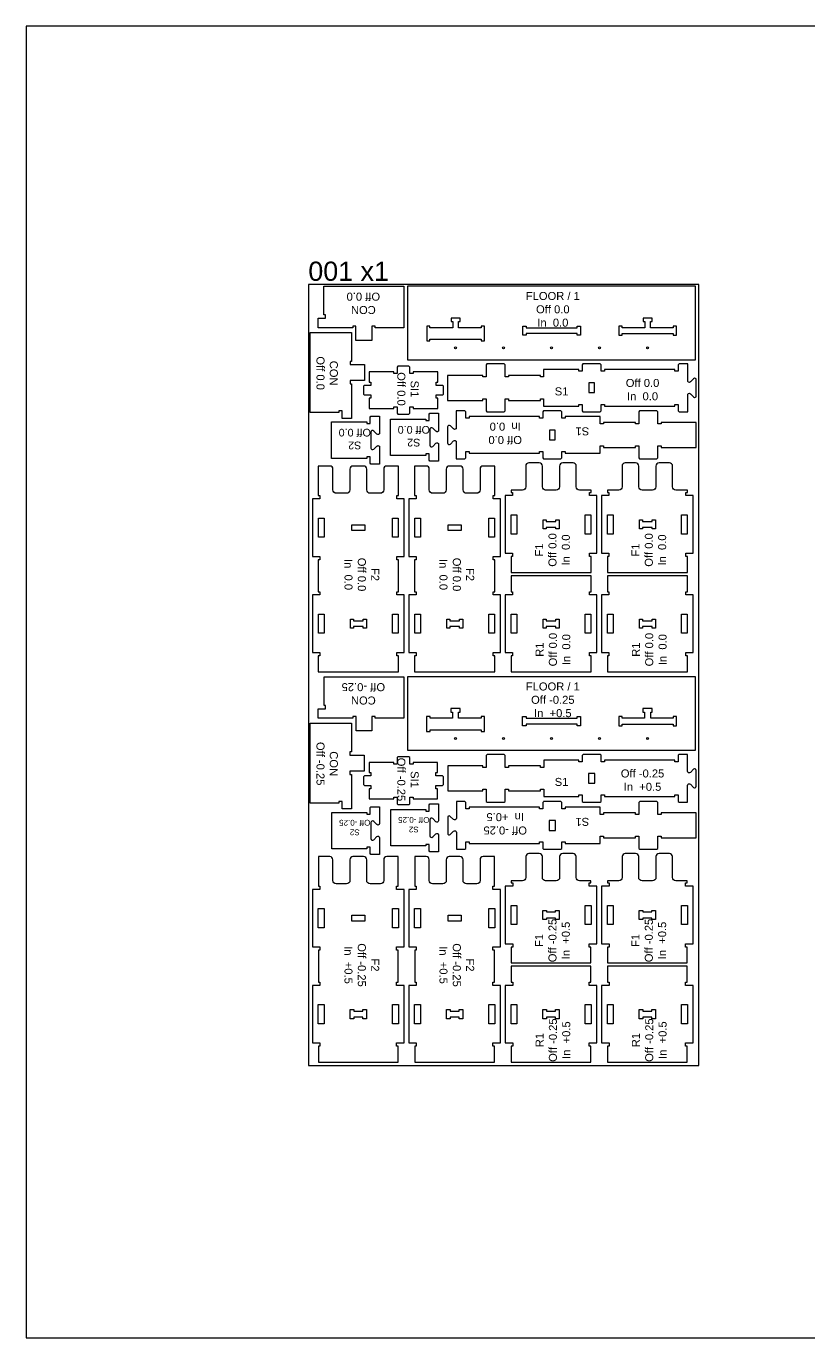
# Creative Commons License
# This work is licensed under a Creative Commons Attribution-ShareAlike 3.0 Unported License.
# Model space of a CAD drawing. Extents: x -22128 to -9685, y -9342 to 10157.
# Drawn here: x -22125 to -19680, y -3308 to 790 of the extents above; entities that cross this region are included whole.
import ezdxf

# ---------------------------------------------------------------- set-up
doc = ezdxf.new("R2010")
doc.units = 0
doc.header["$MEASUREMENT"] = 0
for name, color, linetype in [('0_SHEET_SPRUCEPLY_2440X122', 1, 'CONTINUOUS'), ('1_ANYTOOL_1MMDEEP_LABELS', 2, 'CONTINUOUS'), ('2_ANYTOOL_2MMCUTTHROUGH_SC', 3, 'CONTINUOUS'), ('3_ANYTOOL_CUTTHROUGH_INSID', 4, 'CONTINUOUS'), ('4_ANYTOOL_CUTTHROUGH_OUTSI', 5, 'CONTINUOUS'), ('DONOTCUT', 7, 'CONTINUOUS')]:
    doc.layers.add(name, color=color, linetype=linetype)

msp = doc.modelspace()

# ---------------------------------------------------------------- linework, layer by layer
at = {"layer": '0_SHEET_SPRUCEPLY_2440X122'}
msp.add_lwpolyline([(-21243.8, -2456.7), (-20023.8, -2456.7), (-20023.8, -16.7), (-21243.8, -16.7)], close=True, dxfattribs=at)
at = {"layer": '2_ANYTOOL_2MMCUTTHROUGH_SC'}
for centre in [(-20783.7, -215.2), (-20633.7, -215.2), (-20483.7, -215.2), (-20333.7, -215.2), (-20183.7, -215.2), (-20783.7, -1435.2), (-20633.7, -1435.2), (-20483.7, -1435.2), (-20333.7, -1435.2), (-20183.7, -1435.2)]:
    msp.add_circle(centre, 3, dxfattribs=at)
at = {"layer": '3_ANYTOOL_CUTTHROUGH_INSID'}
for points in [[(-20863.2, -188.2), (-20703.7, -188.2), (-20703.7, -193.2), (-20693.7, -193.2), (-20693.7, -147.2), (-20703.7, -147.2), (-20703.7, -152.2), (-20774.7, -152.2), (-20774.7, -132.2), (-20769.7, -132.2), (-20769.7, -122.2), (-20797.7, -122.2), (-20797.7, -132.2), (-20792.7, -132.2), (-20792.7, -152.2), (-20863.7, -152.2), (-20863.7, -147.2), (-20873.7, -147.2), (-20873.7, -193.2), (-20863.7, -193.2), (-20863.7, -188.2)], [(-20263.2, -170.2), (-20103.7, -170.2), (-20103.7, -175.2), (-20093.7, -175.2), (-20093.7, -147.2), (-20103.7, -147.2), (-20103.7, -152.2), (-20174.7, -152.2), (-20174.7, -132.2), (-20169.7, -132.2), (-20169.7, -122.2), (-20197.7, -122.2), (-20197.7, -132.2), (-20192.7, -132.2), (-20192.7, -152.2), (-20263.7, -152.2), (-20263.7, -147.2), (-20273.7, -147.2), (-20273.7, -175.2), (-20263.7, -175.2), (-20263.7, -170.2)], [(-20573.7, -161.2), (-20573.7, -147.2), (-20563.7, -147.2), (-20563.7, -152.2), (-20403.7, -152.2), (-20403.7, -147.2), (-20393.7, -147.2), (-20393.7, -175.2), (-20403.7, -175.2), (-20403.7, -170.2), (-20563.7, -170.2), (-20563.7, -175.2), (-20573.7, -175.2)], [(-20367.7, -354.9), (-20349.5, -354.9), (-20349.5, -324.7), (-20367.7, -324.7)], [(-20472.5, -471.8), (-20490.7, -471.8), (-20490.7, -502), (-20472.5, -502)], [(-20592.8, -796.6), (-20610.5, -796.6), (-20610.5, -736.9), (-20592.8, -736.9)], [(-20360.8, -796.6), (-20378.5, -796.6), (-20378.5, -736.9), (-20360.8, -736.9)], [(-20291.8, -796.6), (-20309.5, -796.6), (-20309.5, -736.9), (-20291.8, -736.9)], [(-20059.8, -796.6), (-20077.5, -796.6), (-20077.5, -736.9), (-20059.8, -736.9)], [(-21212.5, -746.9), (-21194.8, -746.9), (-21194.8, -806.6), (-21212.5, -806.6)], [(-21107.6, -767.7), (-21067.6, -767.7), (-21067.6, -785.7), (-21107.6, -785.7)], [(-20980.5, -746.9), (-20962.8, -746.9), (-20962.8, -806.6), (-20980.5, -806.6)], [(-20911.5, -746.9), (-20893.8, -746.9), (-20893.8, -806.6), (-20911.5, -806.6)], [(-20806.6, -767.7), (-20766.6, -767.7), (-20766.6, -785.7), (-20806.6, -785.7)], [(-20679.5, -746.9), (-20661.8, -746.9), (-20661.8, -806.6), (-20679.5, -806.6)], [(-20460.6, -766.7), (-20460.6, -780.7), (-20470.6, -780.7), (-20470.6, -775.7), (-20500.6, -775.7), (-20500.6, -780.7), (-20510.6, -780.7), (-20510.6, -752.7), (-20500.6, -752.7), (-20500.6, -757.7), (-20470.6, -757.7), (-20470.6, -752.7), (-20460.6, -752.7)], [(-20159.6, -766.7), (-20159.6, -780.7), (-20169.6, -780.7), (-20169.6, -775.7), (-20199.6, -775.7), (-20199.6, -780.7), (-20209.6, -780.7), (-20209.6, -752.7), (-20199.6, -752.7), (-20199.6, -757.7), (-20169.6, -757.7), (-20169.6, -752.7), (-20159.6, -752.7)], [(-21212.5, -1046.9), (-21194.8, -1046.9), (-21194.8, -1106.6), (-21212.5, -1106.6)], [(-21112.6, -1076.7), (-21112.6, -1062.7), (-21102.6, -1062.7), (-21102.6, -1067.7), (-21072.6, -1067.7), (-21072.6, -1062.7), (-21062.6, -1062.7), (-21062.6, -1090.7), (-21072.6, -1090.7), (-21072.6, -1085.7), (-21102.6, -1085.7), (-21102.6, -1090.7), (-21112.6, -1090.7)], [(-20980.5, -1046.9), (-20962.8, -1046.9), (-20962.8, -1106.6), (-20980.5, -1106.6)], [(-20911.5, -1046.9), (-20893.8, -1046.9), (-20893.8, -1106.6), (-20911.5, -1106.6)], [(-20811.6, -1076.7), (-20811.6, -1062.7), (-20801.6, -1062.7), (-20801.6, -1067.7), (-20771.6, -1067.7), (-20771.6, -1062.7), (-20761.6, -1062.7), (-20761.6, -1090.7), (-20771.6, -1090.7), (-20771.6, -1085.7), (-20801.6, -1085.7), (-20801.6, -1090.7), (-20811.6, -1090.7)], [(-20679.5, -1046.9), (-20661.8, -1046.9), (-20661.8, -1106.6), (-20679.5, -1106.6)], [(-20592.8, -1106.6), (-20610.5, -1106.6), (-20610.5, -1046.9), (-20592.8, -1046.9)], [(-20460.6, -1076.7), (-20460.6, -1090.7), (-20470.6, -1090.7), (-20470.6, -1085.7), (-20500.6, -1085.7), (-20500.6, -1090.7), (-20510.6, -1090.7), (-20510.6, -1062.7), (-20500.6, -1062.7), (-20500.6, -1067.7), (-20470.6, -1067.7), (-20470.6, -1062.7), (-20460.6, -1062.7)], [(-20360.8, -1106.6), (-20378.5, -1106.6), (-20378.5, -1046.9), (-20360.8, -1046.9)], [(-20291.8, -1106.6), (-20309.5, -1106.6), (-20309.5, -1046.9), (-20291.8, -1046.9)], [(-20159.6, -1076.7), (-20159.6, -1090.7), (-20169.6, -1090.7), (-20169.6, -1085.7), (-20199.6, -1085.7), (-20199.6, -1090.7), (-20209.6, -1090.7), (-20209.6, -1062.7), (-20199.6, -1062.7), (-20199.6, -1067.7), (-20169.6, -1067.7), (-20169.6, -1062.7), (-20159.6, -1062.7)], [(-20059.8, -1106.6), (-20077.5, -1106.6), (-20077.5, -1046.9), (-20059.8, -1046.9)], [(-20863.2, -1408.7), (-20704.2, -1408.7), (-20704.2, -1413.2), (-20704.2, -1413.7), (-20703.7, -1413.7), (-20693.7, -1413.7), (-20693.2, -1413.7), (-20693.2, -1413.2), (-20693.2, -1367.2), (-20693.2, -1366.7), (-20693.7, -1366.7), (-20703.7, -1366.7), (-20704.2, -1366.7), (-20704.2, -1367.2), (-20704.2, -1371.7), (-20774.2, -1371.7), (-20774.2, -1352.7), (-20769.7, -1352.7), (-20769.2, -1352.7), (-20769.2, -1352.2), (-20769.2, -1342.2), (-20769.2, -1341.7), (-20769.7, -1341.7), (-20797.7, -1341.7), (-20798.2, -1341.7), (-20798.2, -1342.2), (-20798.2, -1352.2), (-20798.2, -1352.7), (-20797.7, -1352.7), (-20793.2, -1352.7), (-20793.2, -1371.7), (-20863.2, -1371.7), (-20863.2, -1367.2), (-20863.2, -1366.7), (-20863.7, -1366.7), (-20873.7, -1366.7), (-20874.2, -1366.7), (-20874.2, -1367.2), (-20874.2, -1413.2), (-20874.2, -1413.7), (-20873.7, -1413.7), (-20863.7, -1413.7), (-20863.2, -1413.7), (-20863.2, -1413.2)], [(-20263.2, -1390.7), (-20104.2, -1390.7), (-20104.2, -1395.2), (-20104.2, -1395.7), (-20103.7, -1395.7), (-20093.7, -1395.7), (-20093.2, -1395.7), (-20093.2, -1395.2), (-20093.2, -1367.2), (-20093.2, -1366.7), (-20093.7, -1366.7), (-20103.7, -1366.7), (-20104.2, -1366.7), (-20104.2, -1367.2), (-20104.2, -1371.7), (-20174.2, -1371.7), (-20174.2, -1352.7), (-20169.7, -1352.7), (-20169.2, -1352.7), (-20169.2, -1352.2), (-20169.2, -1342.2), (-20169.2, -1341.7), (-20169.7, -1341.7), (-20197.7, -1341.7), (-20198.2, -1341.7), (-20198.2, -1342.2), (-20198.2, -1352.2), (-20198.2, -1352.7), (-20197.7, -1352.7), (-20193.2, -1352.7), (-20193.2, -1371.7), (-20263.2, -1371.7), (-20263.2, -1367.2), (-20263.2, -1366.7), (-20263.7, -1366.7), (-20273.7, -1366.7), (-20274.2, -1366.7), (-20274.2, -1367.2), (-20274.2, -1395.2), (-20274.2, -1395.7), (-20273.7, -1395.7), (-20263.7, -1395.7), (-20263.2, -1395.7), (-20263.2, -1395.2)], [(-20574.2, -1381.2), (-20574.2, -1367.2), (-20574.2, -1366.7), (-20573.7, -1366.7), (-20563.7, -1366.7), (-20563.2, -1366.7), (-20563.2, -1367.2), (-20563.2, -1371.7), (-20404.2, -1371.7), (-20404.2, -1367.2), (-20404.2, -1366.7), (-20403.7, -1366.7), (-20393.7, -1366.7), (-20393.2, -1366.7), (-20393.2, -1367.2), (-20393.2, -1395.2), (-20393.2, -1395.7), (-20393.7, -1395.7), (-20403.7, -1395.7), (-20404.2, -1395.7), (-20404.2, -1395.2), (-20404.2, -1390.7), (-20563.2, -1390.7), (-20563.2, -1395.2), (-20563.2, -1395.7), (-20563.7, -1395.7), (-20573.7, -1395.7), (-20574.2, -1395.7), (-20574.2, -1395.2)], [(-20367.7, -1575.4), (-20349.5, -1575.4), (-20349, -1575.4), (-20349, -1574.9), (-20349, -1544.7), (-20349, -1544.2), (-20349.5, -1544.2), (-20367.7, -1544.2), (-20368.2, -1544.2), (-20368.2, -1544.7), (-20368.2, -1574.9), (-20368.2, -1575.4)], [(-20472.5, -1691.3), (-20490.7, -1691.3), (-20491.2, -1691.3), (-20491.2, -1691.8), (-20491.2, -1722), (-20491.2, -1722.5), (-20490.7, -1722.5), (-20472.5, -1722.5), (-20472, -1722.5), (-20472, -1722), (-20472, -1691.8), (-20472, -1691.3)], [(-21212.6, -1966.7), (-21194.6, -1966.7), (-21194.6, -2026.7), (-21212.6, -2026.7)], [(-20980.6, -1966.7), (-20962.6, -1966.7), (-20962.6, -2026.7), (-20980.6, -2026.7)], [(-20911.6, -1966.7), (-20893.6, -1966.7), (-20893.6, -2026.7), (-20911.6, -2026.7)], [(-20679.6, -1966.7), (-20661.6, -1966.7), (-20661.6, -2026.7), (-20679.6, -2026.7)], [(-20679.6, -1966.7), (-20661.6, -1966.7), (-20661.6, -2026.7), (-20679.6, -2026.7)], [(-20592.6, -2016.7), (-20610.6, -2016.7), (-20610.6, -1956.7), (-20592.6, -1956.7)], [(-20360.6, -2016.7), (-20378.6, -2016.7), (-20378.6, -1956.7), (-20360.6, -1956.7)], [(-20291.6, -2016.7), (-20309.6, -2016.7), (-20309.6, -1956.7), (-20291.6, -1956.7)], [(-20059.6, -2016.7), (-20077.6, -2016.7), (-20077.6, -1956.7), (-20059.6, -1956.7)], [(-21107.6, -1987.2), (-21067.6, -1987.2), (-21067.1, -1987.2), (-21067.1, -1987.7), (-21067.1, -2005.7), (-21067.1, -2006.2), (-21067.6, -2006.2), (-21107.6, -2006.2), (-21108.1, -2006.2), (-21108.1, -2005.7), (-21108.1, -1987.7), (-21108.1, -1987.2)], [(-20806.6, -1987.2), (-20766.6, -1987.2), (-20766.1, -1987.2), (-20766.1, -1987.7), (-20766.1, -2005.7), (-20766.1, -2006.2), (-20766.6, -2006.2), (-20806.6, -2006.2), (-20807.1, -2006.2), (-20807.1, -2005.7), (-20807.1, -1987.7), (-20807.1, -1987.2)], [(-20460.1, -1986.7), (-20460.1, -2000.7), (-20460.1, -2001.2), (-20460.6, -2001.2), (-20470.6, -2001.2), (-20471.1, -2001.2), (-20471.1, -2000.7), (-20471.1, -1996.2), (-20500.1, -1996.2), (-20500.1, -2000.7), (-20500.1, -2001.2), (-20500.6, -2001.2), (-20510.6, -2001.2), (-20511.1, -2001.2), (-20511.1, -2000.7), (-20511.1, -1972.7), (-20511.1, -1972.2), (-20510.6, -1972.2), (-20500.6, -1972.2), (-20500.1, -1972.2), (-20500.1, -1972.7), (-20500.1, -1977.2), (-20471.1, -1977.2), (-20471.1, -1972.7), (-20471.1, -1972.2), (-20470.6, -1972.2), (-20460.6, -1972.2), (-20460.1, -1972.2), (-20460.1, -1972.7)], [(-20159.1, -1986.7), (-20159.1, -2000.7), (-20159.1, -2001.2), (-20159.6, -2001.2), (-20169.6, -2001.2), (-20170.1, -2001.2), (-20170.1, -2000.7), (-20170.1, -1996.2), (-20199.1, -1996.2), (-20199.1, -2000.7), (-20199.1, -2001.2), (-20199.6, -2001.2), (-20209.6, -2001.2), (-20210.1, -2001.2), (-20210.1, -2000.7), (-20210.1, -1972.7), (-20210.1, -1972.2), (-20209.6, -1972.2), (-20199.6, -1972.2), (-20199.1, -1972.2), (-20199.1, -1972.7), (-20199.1, -1977.2), (-20170.1, -1977.2), (-20170.1, -1972.7), (-20170.1, -1972.2), (-20169.6, -1972.2), (-20159.6, -1972.2), (-20159.1, -1972.2), (-20159.1, -1972.7)], [(-21212.6, -2266.7), (-21194.6, -2266.7), (-21194.6, -2326.7), (-21212.6, -2326.7)], [(-21113.1, -2296.7), (-21113.1, -2282.7), (-21113.1, -2282.2), (-21112.6, -2282.2), (-21102.6, -2282.2), (-21102.1, -2282.2), (-21102.1, -2282.7), (-21102.1, -2287.2), (-21073.1, -2287.2), (-21073.1, -2282.7), (-21073.1, -2282.2), (-21072.6, -2282.2), (-21062.6, -2282.2), (-21062.1, -2282.2), (-21062.1, -2282.7), (-21062.1, -2310.7), (-21062.1, -2311.2), (-21062.6, -2311.2), (-21072.6, -2311.2), (-21073.1, -2311.2), (-21073.1, -2310.7), (-21073.1, -2306.2), (-21102.1, -2306.2), (-21102.1, -2310.7), (-21102.1, -2311.2), (-21102.6, -2311.2), (-21112.6, -2311.2), (-21113.1, -2311.2), (-21113.1, -2310.7)], [(-20980.6, -2266.7), (-20962.6, -2266.7), (-20962.6, -2326.7), (-20980.6, -2326.7)], [(-20911.6, -2266.7), (-20893.6, -2266.7), (-20893.6, -2326.7), (-20911.6, -2326.7)], [(-20812.1, -2296.7), (-20812.1, -2282.7), (-20812.1, -2282.2), (-20811.6, -2282.2), (-20801.6, -2282.2), (-20801.1, -2282.2), (-20801.1, -2282.7), (-20801.1, -2287.2), (-20772.1, -2287.2), (-20772.1, -2282.7), (-20772.1, -2282.2), (-20771.6, -2282.2), (-20761.6, -2282.2), (-20761.1, -2282.2), (-20761.1, -2282.7), (-20761.1, -2310.7), (-20761.1, -2311.2), (-20761.6, -2311.2), (-20771.6, -2311.2), (-20772.1, -2311.2), (-20772.1, -2310.7), (-20772.1, -2306.2), (-20801.1, -2306.2), (-20801.1, -2310.7), (-20801.1, -2311.2), (-20801.6, -2311.2), (-20811.6, -2311.2), (-20812.1, -2311.2), (-20812.1, -2310.7)], [(-20679.6, -2266.7), (-20661.6, -2266.7), (-20661.6, -2326.7), (-20679.6, -2326.7)], [(-20592.6, -2326.7), (-20610.6, -2326.7), (-20610.6, -2266.7), (-20592.6, -2266.7)], [(-20460.1, -2296.7), (-20460.1, -2310.7), (-20460.1, -2311.2), (-20460.6, -2311.2), (-20470.6, -2311.2), (-20471.1, -2311.2), (-20471.1, -2310.7), (-20471.1, -2306.2), (-20500.1, -2306.2), (-20500.1, -2310.7), (-20500.1, -2311.2), (-20500.6, -2311.2), (-20510.6, -2311.2), (-20511.1, -2311.2), (-20511.1, -2310.7), (-20511.1, -2282.7), (-20511.1, -2282.2), (-20510.6, -2282.2), (-20500.6, -2282.2), (-20500.1, -2282.2), (-20500.1, -2282.7), (-20500.1, -2287.2), (-20471.1, -2287.2), (-20471.1, -2282.7), (-20471.1, -2282.2), (-20470.6, -2282.2), (-20460.6, -2282.2), (-20460.1, -2282.2), (-20460.1, -2282.7)], [(-20360.6, -2326.7), (-20378.6, -2326.7), (-20378.6, -2266.7), (-20360.6, -2266.7)], [(-20291.6, -2326.7), (-20309.6, -2326.7), (-20309.6, -2266.7), (-20291.6, -2266.7)], [(-20159.1, -2296.7), (-20159.1, -2310.7), (-20159.1, -2311.2), (-20159.6, -2311.2), (-20169.6, -2311.2), (-20170.1, -2311.2), (-20170.1, -2310.7), (-20170.1, -2306.2), (-20199.1, -2306.2), (-20199.1, -2310.7), (-20199.1, -2311.2), (-20199.6, -2311.2), (-20209.6, -2311.2), (-20210.1, -2311.2), (-20210.1, -2310.7), (-20210.1, -2282.7), (-20210.1, -2282.2), (-20209.6, -2282.2), (-20199.6, -2282.2), (-20199.1, -2282.2), (-20199.1, -2282.7), (-20199.1, -2287.2), (-20170.1, -2287.2), (-20170.1, -2282.7), (-20170.1, -2282.2), (-20169.6, -2282.2), (-20159.6, -2282.2), (-20159.1, -2282.2), (-20159.1, -2282.7)], [(-20059.6, -2326.7), (-20077.6, -2326.7), (-20077.6, -2266.7), (-20059.6, -2266.7)]]:
    msp.add_lwpolyline(points, close=True, dxfattribs=at)
at = {"layer": '4_ANYTOOL_CUTTHROUGH_OUTSI'}
for points in [[(-21195, -112.2), (-21195, -22.2), (-20945, -22.2), (-20945, -152.2), (-21035, -152.2), (-21035, -147.2), (-21045, -147.2), (-21045, -192.2), (-21095, -192.2), (-21095, -147.2), (-21105, -147.2), (-21105, -152.2), (-21213, -152.2), (-21213, -122.2), (-21190, -122.2), (-21190, -112.2)], [(-21148.6, -417.2), (-21238.6, -417.2), (-21238.6, -167.2), (-21108.6, -167.2), (-21108.6, -257.2), (-21113.6, -257.2), (-21113.6, -267.2), (-21068.6, -267.2), (-21068.6, -317.2), (-21113.6, -317.2), (-21113.6, -327.2), (-21108.6, -327.2), (-21108.6, -435.2), (-21138.6, -435.2), (-21138.6, -412.2), (-21148.6, -412.2)], [(-20977, -290.2), (-21053.7, -290.2), (-21053.7, -322.2), (-21048.7, -322.2), (-21048.7, -332.2), (-21068.6, -332.2), (-21068.8, -332.2), (-21071.7, -335.1), (-21071.7, -335.3), (-21071.7, -359.1), (-21071.7, -359.2), (-21068.8, -362.1), (-21068.6, -362.2), (-21048.7, -362.2), (-21048.7, -372.2), (-21053.7, -372.2), (-21053.7, -404.2), (-20976.7, -404.2), (-20976.7, -399.2), (-20966.7, -399.2), (-20966.7, -419.1), (-20966.7, -419.2), (-20963.8, -422.1), (-20963.6, -422.2), (-20929.8, -422.2), (-20929.7, -422.1), (-20926.8, -419.2), (-20926.7, -419.1), (-20926.7, -399.2), (-20916.7, -399.2), (-20916.7, -404.2), (-20839.7, -404.2), (-20839.7, -372.2), (-20844.7, -372.2), (-20844.7, -362.2), (-20824.8, -362.2), (-20824.7, -362.1), (-20821.8, -359.2), (-20821.7, -359.1), (-20821.7, -335.3), (-20821.8, -335.1), (-20824.7, -332.2), (-20824.8, -332.2), (-20844.7, -332.2), (-20844.7, -322.2), (-20839.7, -322.2), (-20839.7, -290.2), (-20916.7, -290.2), (-20916.7, -295.2), (-20926.7, -295.2), (-20926.7, -275.3), (-20926.8, -275.1), (-20929.7, -272.2), (-20929.8, -272.2), (-20963.6, -272.2), (-20963.8, -272.2), (-20966.7, -275.1), (-20966.7, -275.3), (-20966.7, -295.2), (-20976.7, -295.2), (-20976.7, -290.2)], [(-20360.6, -1226.7), (-20360.6, -1176.7), (-20365.6, -1176.7), (-20365.6, -1166.7), (-20342.6, -1166.7), (-20342.6, -986.7), (-20365.6, -986.7), (-20365.6, -976.7), (-20360.6, -976.7), (-20360.6, -926.7), (-20610.6, -926.7), (-20610.6, -976.7), (-20605.6, -976.7), (-20605.6, -986.7), (-20628.6, -986.7), (-20628.6, -1166.7), (-20605.6, -1166.7), (-20605.6, -1176.7), (-20610.6, -1176.7), (-20610.6, -1226.7)], [(-20059.6, -1226.7), (-20059.6, -1176.7), (-20064.6, -1176.7), (-20064.6, -1166.7), (-20041.6, -1166.7), (-20041.6, -986.7), (-20064.6, -986.7), (-20064.6, -976.7), (-20059.6, -976.7), (-20059.6, -926.7), (-20309.6, -926.7), (-20309.6, -976.7), (-20304.6, -976.7), (-20304.6, -986.7), (-20327.6, -986.7), (-20327.6, -1166.7), (-20304.6, -1166.7), (-20304.6, -1176.7), (-20309.6, -1176.7), (-20309.6, -1226.7)], [(-21194.8, -1331.9), (-21194.8, -1242.4), (-20945.3, -1242.4), (-20945.3, -1371.9), (-21034.8, -1371.9), (-21034.8, -1367.2), (-21034.8, -1366.9), (-21035, -1366.9), (-21045, -1366.9), (-21045.3, -1366.9), (-21045.3, -1367.2), (-21045.3, -1411.9), (-21094.8, -1411.9), (-21094.8, -1367.2), (-21094.8, -1366.9), (-21095, -1366.9), (-21105, -1366.9), (-21105.3, -1366.9), (-21105.3, -1367.2), (-21105.3, -1371.9), (-21212.8, -1371.9), (-21212.8, -1342.4), (-21190, -1342.4), (-21189.8, -1342.4), (-21189.8, -1342.2), (-21189.8, -1332.2), (-21189.8, -1331.9), (-21190, -1331.9)], [(-20933.6, -1472), (-20034, -1472), (-20034, -1242.4), (-20933.6, -1242.4)], [(-21148.9, -1636.9), (-21238.4, -1636.9), (-21238.4, -1387.4), (-21108.9, -1387.4), (-21108.9, -1476.9), (-21113.6, -1476.9), (-21113.9, -1476.9), (-21113.9, -1477.2), (-21113.9, -1487.2), (-21113.9, -1487.4), (-21113.6, -1487.4), (-21068.9, -1487.4), (-21068.9, -1536.9), (-21113.6, -1536.9), (-21113.9, -1536.9), (-21113.9, -1537.2), (-21113.9, -1547.2), (-21113.9, -1547.4), (-21113.6, -1547.4), (-21108.9, -1547.4), (-21108.9, -1654.9), (-21138.4, -1654.9), (-21138.4, -1632.2), (-21138.4, -1631.9), (-21138.6, -1631.9), (-21148.6, -1631.9), (-21148.9, -1631.9), (-21148.9, -1632.2)], [(-20977, -1510.4), (-21053.5, -1510.4), (-21053.5, -1541.9), (-21048.7, -1541.9), (-21048.5, -1541.9), (-21048.5, -1542.2), (-21048.5, -1552.2), (-21048.5, -1552.4), (-21048.7, -1552.4), (-21068.6, -1552.4), (-21068.7, -1552.4), (-21071.4, -1555.2), (-21071.5, -1555.3), (-21071.5, -1579), (-21071.4, -1579.1), (-21068.7, -1581.9), (-21068.6, -1581.9), (-21048.7, -1581.9), (-21048.5, -1581.9), (-21048.5, -1582.2), (-21048.5, -1592.2), (-21048.5, -1592.4), (-21048.7, -1592.4), (-21053.5, -1592.4), (-21053.5, -1623.9), (-20977, -1623.9), (-20977, -1619.2), (-20977, -1618.9), (-20976.7, -1618.9), (-20966.7, -1618.9), (-20966.5, -1618.9), (-20966.5, -1619.2), (-20966.5, -1639), (-20966.4, -1639.1), (-20963.7, -1641.9), (-20963.6, -1641.9), (-20929.9, -1641.9), (-20929.8, -1641.9), (-20927, -1639.1), (-20927, -1639), (-20927, -1619.2), (-20927, -1618.9), (-20926.7, -1618.9), (-20916.7, -1618.9), (-20916.5, -1618.9), (-20916.5, -1619.2), (-20916.5, -1623.9), (-20840, -1623.9), (-20840, -1592.4), (-20844.7, -1592.4), (-20845, -1592.4), (-20845, -1592.2), (-20845, -1582.2), (-20845, -1581.9), (-20844.7, -1581.9), (-20824.9, -1581.9), (-20824.8, -1581.9), (-20822, -1579.1), (-20822, -1579), (-20822, -1555.3), (-20822, -1555.2), (-20824.8, -1552.4), (-20824.9, -1552.4), (-20844.7, -1552.4), (-20845, -1552.4), (-20845, -1552.2), (-20845, -1542.2), (-20845, -1541.9), (-20844.7, -1541.9), (-20840, -1541.9), (-20840, -1510.4), (-20916.5, -1510.4), (-20916.5, -1515.2), (-20916.5, -1515.4), (-20916.7, -1515.4), (-20926.7, -1515.4), (-20927, -1515.4), (-20927, -1515.2), (-20927, -1495.3), (-20927, -1495.2), (-20929.8, -1492.4), (-20929.9, -1492.4), (-20963.6, -1492.4), (-20963.7, -1492.4), (-20966.4, -1495.2), (-20966.5, -1495.3), (-20966.5, -1515.2), (-20966.5, -1515.4), (-20966.7, -1515.4), (-20976.7, -1515.4), (-20977, -1515.4), (-20977, -1515.2)], [(-20360.9, -2446.5), (-20360.9, -2397), (-20365.6, -2397), (-20365.9, -2397), (-20365.9, -2396.7), (-20365.9, -2386.7), (-20365.9, -2386.5), (-20365.6, -2386.5), (-20342.9, -2386.5), (-20342.9, -2207), (-20365.6, -2207), (-20365.9, -2207), (-20365.9, -2206.7), (-20365.9, -2196.7), (-20365.9, -2196.5), (-20365.6, -2196.5), (-20360.9, -2196.5), (-20360.9, -2147), (-20610.4, -2147), (-20610.4, -2196.5), (-20605.6, -2196.5), (-20605.4, -2196.5), (-20605.4, -2196.7), (-20605.4, -2206.7), (-20605.4, -2207), (-20605.6, -2207), (-20628.4, -2207), (-20628.4, -2386.5), (-20605.6, -2386.5), (-20605.4, -2386.5), (-20605.4, -2386.7), (-20605.4, -2396.7), (-20605.4, -2397), (-20605.6, -2397), (-20610.4, -2397), (-20610.4, -2446.5)], [(-20059.9, -2446.5), (-20059.9, -2397), (-20064.6, -2397), (-20064.9, -2397), (-20064.9, -2396.7), (-20064.9, -2386.7), (-20064.9, -2386.5), (-20064.6, -2386.5), (-20041.9, -2386.5), (-20041.9, -2207), (-20064.6, -2207), (-20064.9, -2207), (-20064.9, -2206.7), (-20064.9, -2196.7), (-20064.9, -2196.5), (-20064.6, -2196.5), (-20059.9, -2196.5), (-20059.9, -2147), (-20309.4, -2147), (-20309.4, -2196.5), (-20304.6, -2196.5), (-20304.4, -2196.5), (-20304.4, -2196.7), (-20304.4, -2206.7), (-20304.4, -2207), (-20304.6, -2207), (-20327.4, -2207), (-20327.4, -2386.5), (-20304.6, -2386.5), (-20304.4, -2386.5), (-20304.4, -2386.7), (-20304.4, -2396.7), (-20304.4, -2397), (-20304.6, -2397), (-20309.4, -2397), (-20309.4, -2446.5)]]:
    msp.add_lwpolyline(points, close=True, dxfattribs=at)
for points in [[(-20933.6, -252.2), (-20033.7, -252.2), (-20033.7, -22.2), (-20933.9, -22.2), (-20933.9, -252.2)], [(-20918.9, -252.2), (-20918.6, -252.2)]]:
    msp.add_lwpolyline(points, dxfattribs=at)
for points in [[(-20331.5, -414.7), (-20328.7, -411.9), (-20328.6, -411.7), (-20328.6, -391.8), (-20318.6, -391.8), (-20318.6, -396.8), (-20098.6, -396.8), (-20098.6, -391.8), (-20088.6, -391.8), (-20088.6, -411.7), (-20088.5, -411.9), (-20085.7, -414.7), (-20085.5, -414.8), (-20058.6, -414.8), (-20058.6, -361.9, -0.668179), (-20050.1, -358.3), (-20040.1, -368.3, 0.668179), (-20031.6, -364.7), (-20031.6, -314.9, 0.668179), (-20040.1, -311.3), (-20050.1, -321.3, -0.668179), (-20058.6, -317.7), (-20058.6, -264.8), (-20085.5, -264.8), (-20085.7, -264.9), (-20088.5, -267.7), (-20088.6, -267.9), (-20088.6, -287.8), (-20098.6, -287.8), (-20098.6, -282.8), (-20318.6, -282.8), (-20318.6, -287.8), (-20328.6, -287.8), (-20328.6, -267.9), (-20328.7, -267.7), (-20331.5, -264.9), (-20385.5, -264.9), (-20385.7, -265), (-20388.5, -267.8), (-20388.6, -268), (-20388.6, -287.9), (-20398.6, -287.9), (-20398.6, -282.9), (-20508.6, -282.9), (-20508.6, -305.9), (-20518.6, -305.9), (-20518.6, -300.9), (-20618.6, -300.9), (-20618.6, -305.9), (-20628.6, -305.9), (-20628.6, -268), (-20628.7, -267.8), (-20631.5, -265), (-20631.7, -264.9), (-20685.5, -264.9), (-20685.7, -265), (-20688.5, -267.8), (-20688.6, -268), (-20688.6, -305.9), (-20698.6, -305.9), (-20698.6, -300.9), (-20808.6, -300.9), (-20808.6, -378.9), (-20698.6, -378.9), (-20698.6, -373.9), (-20688.6, -373.9), (-20688.6, -411.8), (-20688.5, -412), (-20685.7, -414.8), (-20685.5, -414.9), (-20631.7, -414.9), (-20631.5, -414.8), (-20628.7, -412), (-20628.6, -411.8), (-20628.6, -373.9), (-20618.6, -373.9), (-20618.6, -378.9), (-20518.6, -378.9), (-20518.6, -373.9), (-20508.6, -373.9), (-20508.6, -396.9), (-20398.6, -396.9), (-20398.6, -391.9), (-20388.6, -391.9), (-20388.6, -411.8), (-20388.5, -412), (-20385.7, -414.8), (-20385.5, -414.9), (-20331.5, -414.9)], [(-20508.7, -412), (-20511.5, -414.8), (-20511.6, -415), (-20511.6, -434.9), (-20521.6, -434.9), (-20521.6, -429.9), (-20741.6, -429.9), (-20741.6, -434.9), (-20751.6, -434.9), (-20751.6, -415), (-20751.7, -414.8), (-20754.5, -412), (-20754.7, -411.9), (-20781.6, -411.9), (-20781.6, -464.8, -0.668179), (-20790.1, -468.3), (-20800.1, -458.4, 0.668179), (-20808.6, -462), (-20808.6, -511.8, 0.668179), (-20800.1, -515.3), (-20790.1, -505.4, -0.668179), (-20781.6, -509), (-20781.6, -561.9), (-20754.7, -561.9), (-20754.5, -561.8), (-20751.7, -559), (-20751.6, -558.8), (-20751.6, -538.9), (-20741.6, -538.9), (-20741.6, -543.9), (-20521.6, -543.9), (-20521.6, -538.9), (-20511.6, -538.9), (-20511.6, -558.8), (-20511.5, -559), (-20508.7, -561.8), (-20454.7, -561.8), (-20454.5, -561.7), (-20451.7, -558.9), (-20451.6, -558.7), (-20451.6, -538.8), (-20441.6, -538.8), (-20441.6, -543.8), (-20331.6, -543.8), (-20331.6, -520.8), (-20321.6, -520.8), (-20321.6, -525.8), (-20221.6, -525.8), (-20221.6, -520.8), (-20211.6, -520.8), (-20211.6, -558.7), (-20211.5, -558.9), (-20208.7, -561.7), (-20208.5, -561.8), (-20154.7, -561.8), (-20154.5, -561.7), (-20151.7, -558.9), (-20151.6, -558.7), (-20151.6, -520.8), (-20141.6, -520.8), (-20141.6, -525.8), (-20031.6, -525.8), (-20031.6, -447.8), (-20141.6, -447.8), (-20141.6, -452.8), (-20151.6, -452.8), (-20151.6, -414.9), (-20151.7, -414.7), (-20154.5, -411.9), (-20154.7, -411.8), (-20208.5, -411.8), (-20208.7, -411.9), (-20211.5, -414.7), (-20211.6, -414.9), (-20211.6, -452.8), (-20221.6, -452.8), (-20221.6, -447.8), (-20321.6, -447.8), (-20321.6, -452.8), (-20331.6, -452.8), (-20331.6, -429.8), (-20441.6, -429.8), (-20441.6, -434.8), (-20451.6, -434.8), (-20451.6, -414.9), (-20451.7, -414.7), (-20454.5, -411.9), (-20454.7, -411.8), (-20508.7, -411.8)], [(-20331.7, -1634.6), (-20328.9, -1631.7), (-20328.8, -1631.7), (-20328.8, -1611.8), (-20328.8, -1611.6), (-20328.6, -1611.6), (-20318.6, -1611.6), (-20318.3, -1611.6), (-20318.3, -1611.8), (-20318.3, -1616.6), (-20098.8, -1616.6), (-20098.8, -1611.8), (-20098.8, -1611.6), (-20098.6, -1611.6), (-20088.6, -1611.6), (-20088.3, -1611.6), (-20088.3, -1611.8), (-20088.3, -1631.7), (-20088.3, -1631.7), (-20085.5, -1634.5), (-20085.4, -1634.6), (-20058.8, -1634.6), (-20058.8, -1581.9, -0.668179), (-20049.9, -1578.2), (-20040, -1588.1, 0.668179), (-20031.8, -1584.7), (-20031.8, -1534.9, 0.668179), (-20040, -1531.5), (-20049.9, -1541.5, -0.668179), (-20058.8, -1537.7), (-20058.8, -1485.1), (-20085.4, -1485.1), (-20085.5, -1485.1), (-20088.3, -1487.9), (-20088.3, -1488), (-20088.3, -1507.8), (-20088.3, -1508.1), (-20088.6, -1508.1), (-20098.6, -1508.1), (-20098.8, -1508.1), (-20098.8, -1507.8), (-20098.8, -1503.1), (-20318.3, -1503.1), (-20318.3, -1507.8), (-20318.3, -1508.1), (-20318.6, -1508.1), (-20328.6, -1508.1), (-20328.8, -1508.1), (-20328.8, -1507.8), (-20328.8, -1488), (-20328.9, -1487.9), (-20331.6, -1485.1), (-20385.4, -1485.1), (-20385.5, -1485.2), (-20388.3, -1488), (-20388.3, -1488), (-20388.3, -1507.9), (-20388.3, -1508.1), (-20388.6, -1508.1), (-20398.6, -1508.1), (-20398.8, -1508.1), (-20398.8, -1507.9), (-20398.8, -1503.1), (-20508.3, -1503.1), (-20508.3, -1525.9), (-20508.3, -1526.1), (-20508.6, -1526.1), (-20518.6, -1526.1), (-20518.8, -1526.1), (-20518.8, -1525.9), (-20518.8, -1521.1), (-20618.3, -1521.1), (-20618.3, -1525.9), (-20618.3, -1526.1), (-20618.6, -1526.1), (-20628.6, -1526.1), (-20628.8, -1526.1), (-20628.8, -1525.9), (-20628.8, -1488), (-20628.9, -1488), (-20631.7, -1485.2), (-20631.8, -1485.1), (-20685.4, -1485.1), (-20685.5, -1485.2), (-20688.3, -1488), (-20688.3, -1488), (-20688.3, -1525.9), (-20688.3, -1526.1), (-20688.6, -1526.1), (-20698.6, -1526.1), (-20698.8, -1526.1), (-20698.8, -1525.9), (-20698.8, -1521.1), (-20808.3, -1521.1), (-20808.3, -1598.6), (-20698.8, -1598.6), (-20698.8, -1593.9), (-20698.8, -1593.6), (-20698.6, -1593.6), (-20688.6, -1593.6), (-20688.3, -1593.6), (-20688.3, -1593.9), (-20688.3, -1631.7), (-20688.3, -1631.8), (-20685.5, -1634.6), (-20685.4, -1634.6), (-20631.8, -1634.6), (-20631.7, -1634.6), (-20628.9, -1631.8), (-20628.8, -1631.7), (-20628.8, -1593.9), (-20628.8, -1593.6), (-20628.6, -1593.6), (-20618.6, -1593.6), (-20618.3, -1593.6), (-20618.3, -1593.9), (-20618.3, -1598.6), (-20518.8, -1598.6), (-20518.8, -1593.9), (-20518.8, -1593.6), (-20518.6, -1593.6), (-20508.6, -1593.6), (-20508.3, -1593.6), (-20508.3, -1593.9), (-20508.3, -1616.6), (-20398.8, -1616.6), (-20398.8, -1611.9), (-20398.8, -1611.6), (-20398.6, -1611.6), (-20388.6, -1611.6), (-20388.3, -1611.6), (-20388.3, -1611.9), (-20388.3, -1631.7), (-20388.3, -1631.8), (-20385.5, -1634.6), (-20385.4, -1634.6), (-20331.5, -1634.6)], [(-20508.5, -1632.1), (-20511.3, -1635), (-20511.3, -1635), (-20511.3, -1654.9), (-20511.3, -1655.1), (-20511.6, -1655.1), (-20521.6, -1655.1), (-20521.8, -1655.1), (-20521.8, -1654.9), (-20521.8, -1650.1), (-20741.3, -1650.1), (-20741.3, -1654.9), (-20741.3, -1655.1), (-20741.6, -1655.1), (-20751.6, -1655.1), (-20751.8, -1655.1), (-20751.8, -1654.9), (-20751.8, -1635), (-20751.9, -1635), (-20754.7, -1632.2), (-20754.8, -1632.1), (-20781.3, -1632.1), (-20781.3, -1684.8, -0.668179), (-20790.3, -1688.5), (-20800.2, -1678.6, 0.668179), (-20808.3, -1682), (-20808.3, -1731.8, 0.668179), (-20800.2, -1735.2), (-20790.3, -1725.2, -0.668179), (-20781.3, -1729), (-20781.3, -1781.6), (-20754.8, -1781.6), (-20754.7, -1781.6), (-20751.9, -1778.8), (-20751.8, -1778.7), (-20751.8, -1758.9), (-20751.8, -1758.6), (-20751.6, -1758.6), (-20741.6, -1758.6), (-20741.3, -1758.6), (-20741.3, -1758.9), (-20741.3, -1763.6), (-20521.8, -1763.6), (-20521.8, -1758.9), (-20521.8, -1758.6), (-20521.6, -1758.6), (-20511.6, -1758.6), (-20511.3, -1758.6), (-20511.3, -1758.9), (-20511.3, -1778.7), (-20511.3, -1778.8), (-20508.6, -1781.6), (-20454.8, -1781.6), (-20454.7, -1781.5), (-20451.9, -1778.7), (-20451.8, -1778.7), (-20451.8, -1758.8), (-20451.8, -1758.6), (-20451.6, -1758.6), (-20441.6, -1758.6), (-20441.3, -1758.6), (-20441.3, -1758.8), (-20441.3, -1763.6), (-20331.8, -1763.6), (-20331.8, -1740.8), (-20331.8, -1740.6), (-20331.6, -1740.6), (-20321.6, -1740.6), (-20321.3, -1740.6), (-20321.3, -1740.8), (-20321.3, -1745.6), (-20221.8, -1745.6), (-20221.8, -1740.8), (-20221.8, -1740.6), (-20221.6, -1740.6), (-20211.6, -1740.6), (-20211.3, -1740.6), (-20211.3, -1740.8), (-20211.3, -1778.7), (-20211.3, -1778.7), (-20208.5, -1781.5), (-20208.4, -1781.6), (-20154.8, -1781.6), (-20154.7, -1781.5), (-20151.9, -1778.7), (-20151.8, -1778.7), (-20151.8, -1740.8), (-20151.8, -1740.6), (-20151.6, -1740.6), (-20141.6, -1740.6), (-20141.3, -1740.6), (-20141.3, -1740.8), (-20141.3, -1745.6), (-20031.8, -1745.6), (-20031.8, -1668.1), (-20141.3, -1668.1), (-20141.3, -1672.8), (-20141.3, -1673.1), (-20141.6, -1673.1), (-20151.6, -1673.1), (-20151.8, -1673.1), (-20151.8, -1672.8), (-20151.8, -1635), (-20151.9, -1634.9), (-20154.7, -1632.1), (-20154.8, -1632.1), (-20208.4, -1632.1), (-20208.5, -1632.1), (-20211.3, -1634.9), (-20211.3, -1635), (-20211.3, -1672.8), (-20211.3, -1673.1), (-20211.6, -1673.1), (-20221.6, -1673.1), (-20221.8, -1673.1), (-20221.8, -1672.8), (-20221.8, -1668.1), (-20321.3, -1668.1), (-20321.3, -1672.8), (-20321.3, -1673.1), (-20321.6, -1673.1), (-20331.6, -1673.1), (-20331.8, -1673.1), (-20331.8, -1672.8), (-20331.8, -1650.1), (-20441.3, -1650.1), (-20441.3, -1654.8), (-20441.3, -1655.1), (-20441.6, -1655.1), (-20451.6, -1655.1), (-20451.8, -1655.1), (-20451.8, -1654.8), (-20451.8, -1635), (-20451.9, -1634.9), (-20454.7, -1632.1), (-20454.8, -1632.1), (-20508.7, -1632.1)]]:
    msp.add_lwpolyline(points, format="xyb", dxfattribs=at)
for points in [[(-21048, -428.1), (-21021.1, -428.1), (-21021.1, -481.1, -0.668179), (-21029.7, -484.6), (-21039.6, -474.7, 0.668179), (-21048.1, -478.2), (-21048.1, -528.1, 0.668179), (-21039.6, -531.6), (-21029.7, -521.7, -0.668179), (-21021.1, -525.2), (-21021.1, -578.1), (-21048, -578.1), (-21048.2, -578.1), (-21051.1, -575.2), (-21051.1, -575), (-21051.1, -555.1), (-21061.1, -555.1), (-21061.1, -560.1), (-21171.1, -560.1), (-21171.1, -446.1), (-21061.1, -446.1), (-21061.1, -451.1), (-21051.1, -451.1), (-21051.1, -431.2), (-21051.1, -431.1), (-21048.2, -428.2)], [(-20863.6, -419.3), (-20836.7, -419.3), (-20836.7, -472.2, -0.668179), (-20845.3, -475.7), (-20855.2, -465.8, 0.668179), (-20863.7, -469.3), (-20863.7, -519.2, 0.668179), (-20855.2, -522.7), (-20845.3, -512.8, -0.668179), (-20836.7, -516.3), (-20836.7, -569.3), (-20863.6, -569.3), (-20863.8, -569.2), (-20866.7, -566.3), (-20866.7, -566.2), (-20866.7, -546.3), (-20876.7, -546.3), (-20876.7, -551.3), (-20986.7, -551.3), (-20986.7, -437.3), (-20876.7, -437.3), (-20876.7, -442.3), (-20866.7, -442.3), (-20866.7, -422.4), (-20866.7, -422.2), (-20863.8, -419.3)], [(-20962.6, -1226.7), (-20962.6, -1176.7), (-20967.6, -1176.7), (-20967.6, -1166.7), (-20944.6, -1166.7), (-20944.6, -986.7), (-20967.6, -986.7), (-20967.6, -976.7), (-20962.6, -976.7), (-20962.6, -876.7), (-20967.6, -876.7), (-20967.6, -866.7), (-20944.6, -866.7), (-20944.6, -686.7), (-20967.6, -686.7), (-20967.6, -676.7), (-20962.6, -676.7), (-20962.6, -584.2), (-20998.7, -584.2, 0.414214), (-21008.4, -594), (-21008.4, -659, -0.414214), (-21018.7, -669.2), (-21051, -669.2, -0.414214), (-21061.2, -659), (-21061.2, -594, 0.414214), (-21071, -584.2), (-21104.3, -584.2, 0.414214), (-21114, -594), (-21114, -659, -0.414214), (-21124.3, -669.2), (-21156.6, -669.2, -0.414214), (-21166.8, -659), (-21166.8, -594, 0.414214), (-21176.6, -584.2), (-21212.6, -584.2), (-21212.6, -676.7), (-21207.6, -676.7), (-21207.6, -686.7), (-21230.6, -686.7), (-21230.6, -866.7), (-21207.6, -866.7), (-21207.6, -876.7), (-21212.6, -876.7), (-21212.6, -976.7), (-21207.6, -976.7), (-21207.6, -986.7), (-21230.6, -986.7), (-21230.6, -1166.7), (-21207.6, -1166.7), (-21207.6, -1176.7), (-21212.6, -1176.7), (-21212.6, -1226.7)], [(-20661.6, -1226.7), (-20661.6, -1176.7), (-20666.6, -1176.7), (-20666.6, -1166.7), (-20643.6, -1166.7), (-20643.6, -986.7), (-20666.6, -986.7), (-20666.6, -976.7), (-20661.6, -976.7), (-20661.6, -876.7), (-20666.6, -876.7), (-20666.6, -866.7), (-20643.6, -866.7), (-20643.6, -686.7), (-20666.6, -686.7), (-20666.6, -676.7), (-20661.6, -676.7), (-20661.6, -584.2), (-20697.7, -584.2, 0.414214), (-20707.4, -594), (-20707.4, -659, -0.414214), (-20717.7, -669.2), (-20750, -669.2, -0.414214), (-20760.2, -659), (-20760.2, -594, 0.414214), (-20770, -584.2), (-20803.3, -584.2, 0.414214), (-20813, -594), (-20813, -659, -0.414214), (-20823.3, -669.2), (-20855.6, -669.2, -0.414214), (-20865.8, -659), (-20865.8, -594, 0.414214), (-20875.6, -584.2), (-20911.6, -584.2), (-20911.6, -676.7), (-20906.6, -676.7), (-20906.6, -686.7), (-20929.6, -686.7), (-20929.6, -866.7), (-20906.6, -866.7), (-20906.6, -876.7), (-20911.6, -876.7), (-20911.6, -976.7), (-20906.6, -976.7), (-20906.6, -986.7), (-20929.6, -986.7), (-20929.6, -1166.7), (-20906.6, -1166.7), (-20906.6, -1176.7), (-20911.6, -1176.7), (-20911.6, -1226.7)], [(-20610.6, -866.7), (-20610.6, -916.7), (-20360.6, -916.7), (-20360.6, -866.7), (-20365.6, -866.7), (-20365.6, -856.7), (-20342.6, -856.7), (-20342.6, -676.7), (-20365.6, -676.7), (-20365.6, -666.7), (-20360.6, -666.7), (-20360.6, -659.5), (-20396.7, -659.5, -0.414214), (-20406.7, -649.5), (-20406.7, -584.5, 0.414214), (-20416.7, -574.5), (-20449, -574.5, 0.414214), (-20459, -584.5), (-20459, -649.5, -0.414214), (-20469, -659.5), (-20502.3, -659.5, -0.414214), (-20512.3, -649.5), (-20512.3, -584.5, 0.414214), (-20522.3, -574.5), (-20554.6, -574.5, 0.414214), (-20564.6, -584.5), (-20564.6, -649.5, -0.414214), (-20574.6, -659.5), (-20610.6, -659.5), (-20610.6, -666.7), (-20605.6, -666.7), (-20605.6, -676.7), (-20628.6, -676.7), (-20628.6, -856.7), (-20605.6, -856.7), (-20605.6, -866.7)], [(-20309.6, -866.7), (-20309.6, -916.7), (-20059.6, -916.7), (-20059.6, -866.7), (-20064.6, -866.7), (-20064.6, -856.7), (-20041.6, -856.7), (-20041.6, -676.7), (-20064.6, -676.7), (-20064.6, -666.7), (-20059.6, -666.7), (-20059.6, -659.5), (-20095.7, -659.5, -0.414214), (-20105.7, -649.5), (-20105.7, -584.5, 0.414214), (-20115.7, -574.5), (-20148, -574.5, 0.414214), (-20158, -584.5), (-20158, -649.5, -0.414214), (-20168, -659.5), (-20201.3, -659.5, -0.414214), (-20211.3, -649.5), (-20211.3, -584.5, 0.414214), (-20221.3, -574.5), (-20253.6, -574.5, 0.414214), (-20263.6, -584.5), (-20263.6, -649.5, -0.414214), (-20273.6, -659.5), (-20309.6, -659.5), (-20309.6, -666.7), (-20304.6, -666.7), (-20304.6, -676.7), (-20327.6, -676.7), (-20327.6, -856.7), (-20304.6, -856.7), (-20304.6, -866.7)], [(-21048, -1648.4), (-21021.4, -1648.4), (-21021.4, -1701.1, -0.668179), (-21029.5, -1704.4), (-21039.4, -1694.5, 0.668179), (-21048.4, -1698.2), (-21048.4, -1748.1, 0.668179), (-21039.4, -1751.8), (-21029.5, -1741.8, -0.668179), (-21021.4, -1745.2), (-21021.4, -1797.9), (-21048, -1797.9), (-21048.1, -1797.8), (-21050.9, -1795.1), (-21050.9, -1795), (-21050.9, -1775.1), (-21050.9, -1774.9), (-21051.1, -1774.9), (-21061.1, -1774.9), (-21061.4, -1774.9), (-21061.4, -1775.1), (-21061.4, -1779.9), (-21170.9, -1779.9), (-21170.9, -1666.4), (-21061.4, -1666.4), (-21061.4, -1671.1), (-21061.4, -1671.4), (-21061.1, -1671.4), (-21051.1, -1671.4), (-21050.9, -1671.4), (-21050.9, -1671.1), (-21050.9, -1651.3), (-21050.9, -1651.2), (-21048.1, -1648.4)], [(-20863.6, -1639.5), (-20837, -1639.5), (-20837, -1692.2, -0.668179), (-20845.1, -1695.6), (-20855, -1685.6, 0.668179), (-20864, -1689.3), (-20864, -1739.2, 0.668179), (-20855, -1742.9), (-20845.1, -1733, -0.668179), (-20837, -1736.3), (-20837, -1789), (-20863.6, -1789), (-20863.7, -1789), (-20866.4, -1786.2), (-20866.5, -1786.1), (-20866.5, -1766.3), (-20866.5, -1766), (-20866.7, -1766), (-20876.7, -1766), (-20877, -1766), (-20877, -1766.3), (-20877, -1771), (-20986.5, -1771), (-20986.5, -1657.5), (-20877, -1657.5), (-20877, -1662.3), (-20877, -1662.5), (-20876.7, -1662.5), (-20866.7, -1662.5), (-20866.5, -1662.5), (-20866.5, -1662.3), (-20866.5, -1642.4), (-20866.4, -1642.3), (-20863.7, -1639.6)], [(-20610.4, -2087), (-20610.4, -2136.5), (-20360.9, -2136.5), (-20360.9, -2087), (-20365.6, -2087), (-20365.9, -2087), (-20365.9, -2086.7), (-20365.9, -2076.7), (-20365.9, -2076.5), (-20365.6, -2076.5), (-20342.9, -2076.5), (-20342.9, -1897), (-20365.6, -1897), (-20365.9, -1897), (-20365.9, -1896.7), (-20365.9, -1886.7), (-20365.9, -1886.5), (-20365.6, -1886.5), (-20360.9, -1886.5), (-20360.9, -1879.7), (-20396.7, -1879.7, -0.414214), (-20406.9, -1869.5), (-20406.9, -1804.5, 0.414214), (-20416.7, -1794.7), (-20449, -1794.7, 0.414214), (-20458.7, -1804.5), (-20458.7, -1869.5, -0.414214), (-20469, -1879.7), (-20502.3, -1879.7, -0.414214), (-20512.5, -1869.5), (-20512.5, -1804.5, 0.414214), (-20522.3, -1794.7), (-20554.6, -1794.7, 0.414214), (-20564.3, -1804.5), (-20564.3, -1869.5, -0.414214), (-20574.6, -1879.7), (-20610.4, -1879.7), (-20610.4, -1886.5), (-20605.6, -1886.5), (-20605.4, -1886.5), (-20605.4, -1886.7), (-20605.4, -1896.7), (-20605.4, -1897), (-20605.6, -1897), (-20628.4, -1897), (-20628.4, -2076.5), (-20605.6, -2076.5), (-20605.4, -2076.5), (-20605.4, -2076.7), (-20605.4, -2086.7), (-20605.4, -2087), (-20605.6, -2087)], [(-20309.4, -2087), (-20309.4, -2136.5), (-20059.9, -2136.5), (-20059.9, -2087), (-20064.6, -2087), (-20064.9, -2087), (-20064.9, -2086.7), (-20064.9, -2076.7), (-20064.9, -2076.5), (-20064.6, -2076.5), (-20041.9, -2076.5), (-20041.9, -1897), (-20064.6, -1897), (-20064.9, -1897), (-20064.9, -1896.7), (-20064.9, -1886.7), (-20064.9, -1886.5), (-20064.6, -1886.5), (-20059.9, -1886.5), (-20059.9, -1879.7), (-20095.7, -1879.7, -0.414214), (-20105.9, -1869.5), (-20105.9, -1804.5, 0.414214), (-20115.7, -1794.7), (-20148, -1794.7, 0.414214), (-20157.7, -1804.5), (-20157.7, -1869.5, -0.414214), (-20168, -1879.7), (-20201.3, -1879.7, -0.414214), (-20211.5, -1869.5), (-20211.5, -1804.5, 0.414214), (-20221.3, -1794.7), (-20253.6, -1794.7, 0.414214), (-20263.3, -1804.5), (-20263.3, -1869.5, -0.414214), (-20273.6, -1879.7), (-20309.4, -1879.7), (-20309.4, -1886.5), (-20304.6, -1886.5), (-20304.4, -1886.5), (-20304.4, -1886.7), (-20304.4, -1896.7), (-20304.4, -1897), (-20304.6, -1897), (-20327.4, -1897), (-20327.4, -2076.5), (-20304.6, -2076.5), (-20304.4, -2076.5), (-20304.4, -2076.7), (-20304.4, -2086.7), (-20304.4, -2087), (-20304.6, -2087)], [(-20962.9, -2446.5), (-20962.9, -2397), (-20967.6, -2397), (-20967.9, -2397), (-20967.9, -2396.7), (-20967.9, -2386.7), (-20967.9, -2386.5), (-20967.6, -2386.5), (-20944.9, -2386.5), (-20944.9, -2207), (-20967.6, -2207), (-20967.9, -2207), (-20967.9, -2206.7), (-20967.9, -2196.7), (-20967.9, -2196.5), (-20967.6, -2196.5), (-20962.9, -2196.5), (-20962.9, -2097), (-20967.6, -2097), (-20967.9, -2097), (-20967.9, -2096.7), (-20967.9, -2086.7), (-20967.9, -2086.5), (-20967.6, -2086.5), (-20944.9, -2086.5), (-20944.9, -1907), (-20967.6, -1907), (-20967.9, -1907), (-20967.9, -1906.7), (-20967.9, -1896.7), (-20967.9, -1896.5), (-20967.6, -1896.5), (-20962.9, -1896.5), (-20962.9, -1804.5), (-20998.7, -1804.5, 0.414214), (-21008.2, -1814), (-21008.2, -1879, -0.414214), (-21018.7, -1889.5), (-21051, -1889.5, -0.414214), (-21061.5, -1879), (-21061.5, -1814, 0.414214), (-21071, -1804.5), (-21104.3, -1804.5, 0.414214), (-21113.8, -1814), (-21113.8, -1879, -0.414214), (-21124.3, -1889.5), (-21156.6, -1889.5, -0.414214), (-21167.1, -1879), (-21167.1, -1814, 0.414214), (-21176.6, -1804.5), (-21212.4, -1804.5), (-21212.4, -1896.5), (-21207.6, -1896.5), (-21207.4, -1896.5), (-21207.4, -1896.7), (-21207.4, -1906.7), (-21207.4, -1907), (-21207.6, -1907), (-21230.4, -1907), (-21230.4, -2086.5), (-21207.6, -2086.5), (-21207.4, -2086.5), (-21207.4, -2086.7), (-21207.4, -2096.7), (-21207.4, -2097), (-21207.6, -2097), (-21212.4, -2097), (-21212.4, -2196.5), (-21207.6, -2196.5), (-21207.4, -2196.5), (-21207.4, -2196.7), (-21207.4, -2206.7), (-21207.4, -2207), (-21207.6, -2207), (-21230.4, -2207), (-21230.4, -2386.5), (-21207.6, -2386.5), (-21207.4, -2386.5), (-21207.4, -2386.7), (-21207.4, -2396.7), (-21207.4, -2397), (-21207.6, -2397), (-21212.4, -2397), (-21212.4, -2446.5)], [(-20661.9, -2446.5), (-20661.9, -2397), (-20666.6, -2397), (-20666.9, -2397), (-20666.9, -2396.7), (-20666.9, -2386.7), (-20666.9, -2386.5), (-20666.6, -2386.5), (-20643.9, -2386.5), (-20643.9, -2207), (-20666.6, -2207), (-20666.9, -2207), (-20666.9, -2206.7), (-20666.9, -2196.7), (-20666.9, -2196.5), (-20666.6, -2196.5), (-20661.9, -2196.5), (-20661.9, -2097), (-20666.6, -2097), (-20666.9, -2097), (-20666.9, -2096.7), (-20666.9, -2086.7), (-20666.9, -2086.5), (-20666.6, -2086.5), (-20643.9, -2086.5), (-20643.9, -1907), (-20666.6, -1907), (-20666.9, -1907), (-20666.9, -1906.7), (-20666.9, -1896.7), (-20666.9, -1896.5), (-20666.6, -1896.5), (-20661.9, -1896.5), (-20661.9, -1804.5), (-20697.7, -1804.5, 0.414214), (-20707.2, -1814), (-20707.2, -1879, -0.414214), (-20717.7, -1889.5), (-20750, -1889.5, -0.414214), (-20760.5, -1879), (-20760.5, -1814, 0.414214), (-20770, -1804.5), (-20803.3, -1804.5, 0.414214), (-20812.8, -1814), (-20812.8, -1879, -0.414214), (-20823.3, -1889.5), (-20855.6, -1889.5, -0.414214), (-20866.1, -1879), (-20866.1, -1814, 0.414214), (-20875.6, -1804.5), (-20911.4, -1804.5), (-20911.4, -1896.5), (-20906.6, -1896.5), (-20906.4, -1896.5), (-20906.4, -1896.7), (-20906.4, -1906.7), (-20906.4, -1907), (-20906.6, -1907), (-20929.4, -1907), (-20929.4, -2086.5), (-20906.6, -2086.5), (-20906.4, -2086.5), (-20906.4, -2086.7), (-20906.4, -2096.7), (-20906.4, -2097), (-20906.6, -2097), (-20911.4, -2097), (-20911.4, -2196.5), (-20906.6, -2196.5), (-20906.4, -2196.5), (-20906.4, -2196.7), (-20906.4, -2206.7), (-20906.4, -2207), (-20906.6, -2207), (-20929.4, -2207), (-20929.4, -2386.5), (-20906.6, -2386.5), (-20906.4, -2386.5), (-20906.4, -2386.7), (-20906.4, -2396.7), (-20906.4, -2397), (-20906.6, -2397), (-20911.4, -2397), (-20911.4, -2446.5)]]:
    msp.add_lwpolyline(points, format="xyb", close=True, dxfattribs=at)
at = {"layer": 'DONOTCUT'}
msp.add_lwpolyline([(-22125.2, -3307.6), (-17235.2, -3307.6), (-17235.2, 789.9), (-22125.2, 789.9)], close=True, dxfattribs=at)

# ---------------------------------------------------------------- texts
at = {"layer": '0_SHEET_SPRUCEPLY_2440X122', "color": 1, "insert": (-21243.8, -6.4), "char_height": 60, "width": 291.325, "attachment_point": 7}
msp.add_mtext('\\fArial;001 x1', dxfattribs=at)
at = {"layer": '1_ANYTOOL_1MMDEEP_LABELS', "color": 2, "char_height": 25}
for s, insert, width, attachment_point in [('\\fArial;FLOOR / 1\\POff 0.0\\PIn  0.0', (-20479.9, -149), 183.434, 8), ('\\fArial;Off 0.0\\PIn  0.0', (-20199.6, -379.1), 126.054, 8), ('\\fArial;S1', (-20474, -363.8), 59.488, 7), ('\\fArial;FLOOR / 1\\POff -0.25\\PIn  +0.5', (-20479.9, -1369), 183.434, 8), ('\\fArial;Off -0.25\\PIn  +0.5', (-20199.6, -1599.1), 156.928, 8), ('\\fArial;S1', (-20474, -1583.8), 59.488, 7)]:
    msp.add_mtext(s, dxfattribs=dict(at, insert=insert, width=width, attachment_point=attachment_point))
at = {"layer": '1_ANYTOOL_1MMDEEP_LABELS', "color": 2}
for s, insert, char_height, width, attachment_point, rotation in [('\\fArial;CON\\POff 0.0', (-21071.9, -42.1), 25, 126.054, 8, 180), ('\\fArial;CON\\POff 0.0', (-21218.7, -294), 25, 126.054, 8, 270), ('\\fArial;SI1\\POff 0.0', (-20966.1, -343.4), 25, 126.054, 8, 270), ('\\fArial;Off 0.0\\PIn  0.0', (-20628.7, -448.2), 25, 126.054, 8, 180), ('\\fArial;S2\\POff 0.0', (-21098.8, -467.4), 24, 121.012, 8, 180), ('\\fArial;S2\\POff 0.0', (-20914.3, -458.6), 24, 121.012, 8, 180), ('\\fArial;S1', (-20366.2, -462.9), 25, 59.488, 7, 180), ('\\fArial;F1\\POff 0.0\\PIn  0.0', (-20426.5, -846.4), 25, 126.054, 8, 90), ('\\fArial;F1\\POff 0.0\\PIn  0.0', (-20125.5, -846.4), 25, 126.054, 8, 90), ('\\fArial;F2\\POff 0.0\\PIn  0.0', (-21131.2, -923.1), 25, 126.054, 8, 270), ('\\fArial;F2\\POff 0.0\\PIn  0.0', (-20834.4, -923.1), 25, 126.054, 8, 270), ('\\fArial;R1\\POff 0.0\\PIn  0.0', (-20425.2, -1157.7), 25, 126.054, 8, 90), ('\\fArial;R1\\POff 0.0\\PIn  0.0', (-20124.2, -1157.7), 25, 126.054, 8, 90), ('\\fArial;CON\\POff -0.25', (-21071.9, -1262.1), 25, 156.928, 8, 180), ('\\fArial;CON\\POff -0.25', (-21218.7, -1514), 25, 156.928, 8, 270), ('\\fArial;SI1\\POff -0.25', (-20966.1, -1563.4), 25, 156.928, 8, 270), ('\\fArial;Off -0.25\\PIn  +0.5', (-20628.7, -1668.2), 25, 156.928, 8, 180), ('\\fArial;S2\\POff -0.25', (-21098.8, -1689.2), 18, 112.988, 8, 180), ('\\fArial;S2\\POff -0.25', (-20914.3, -1680.4), 18, 112.988, 8, 180), ('\\fArial;S1', (-20366.2, -1682.9), 25, 59.488, 7, 180), ('\\fArial;F1\\POff -0.25\\PIn  +0.5', (-20426.5, -2066.4), 25, 156.928, 8, 90), ('\\fArial;F1\\POff -0.25\\PIn  +0.5', (-20125.5, -2066.4), 25, 156.928, 8, 90), ('\\fArial;F2\\POff -0.25\\PIn  +0.5', (-21131.2, -2143.1), 25, 156.928, 8, 270), ('\\fArial;F2\\POff -0.25\\PIn  +0.5', (-20834.4, -2143.1), 25, 156.928, 8, 270), ('\\fArial;R1\\POff -0.25\\PIn  +0.5', (-20425.2, -2377.7), 25, 156.928, 8, 90), ('\\fArial;R1\\POff -0.25\\PIn  +0.5', (-20124.2, -2377.7), 25, 156.928, 8, 90)]:
    msp.add_mtext(s, dxfattribs=dict(at, insert=insert, char_height=char_height, width=width, attachment_point=attachment_point, rotation=rotation))

doc.saveas('drawing.dxf')
